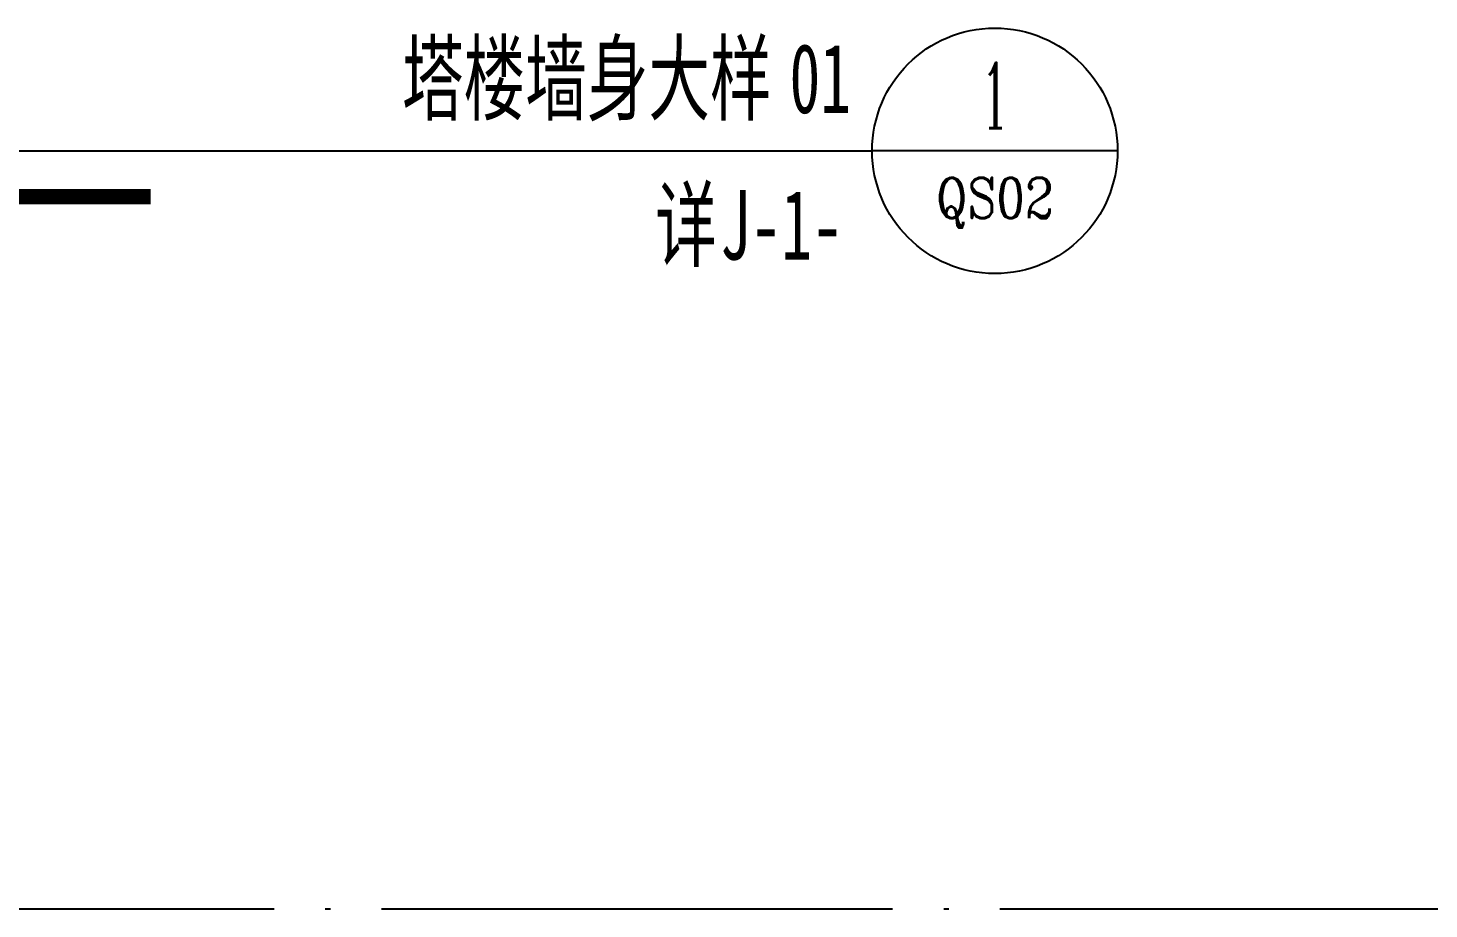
# Model space of a CAD drawing. Header units: millimetres. Extents: x 11476074 to 24729458, y -1239991 to 2813188.
# Drawn here: x 12606994 to 12612476, y 382313 to 385758 of the extents above; entities that cross this region are included whole.
import ezdxf
from ezdxf.enums import TextEntityAlignment as Align

# ---------------------------------------------------------------- set-up
doc = ezdxf.new("R2010")
doc.units = ezdxf.units.MM
doc.header["$LTSCALE"] = 1000
doc.linetypes.add('DOTE', pattern=[2.42, 2, -0.2, 0.02, -0.2])
for name, color, linetype in [('A-ANNO-IDEN', 3, 'Continuous'), ('A-AXIS', 18, 'DOTE'), ('PUB_TEXT', 7, 'Continuous'), ('排水沟', 133, 'Continuous')]:
    doc.layers.add(name, color=color, linetype=linetype)
doc.styles.add('_TCH_LABEL', font='COMPLEX', dxfattribs={"bigfont": 'GBCBIG'})
doc.styles.add('宋体', font='', dxfattribs={"width": 0.65})
doc.styles.get('宋体').set_extended_font_data('SimSun')

# ---------------------------------------------------------------- blocks, each defined once
blk = doc.blocks.new('asdfadsfasdfsd')
at = {"layer": 'A-ANNO-IDEN'}
for p, q in [((50412, 4738.2), (54834.8, 4738.2)), ((54834.8, 4738.2), (57512, 4738.2)), ((58472, 4738.2), (57512, 4738.2))]:
    blk.add_line(p, q, dxfattribs=at)
at = {"layer": 'A-ANNO-IDEN', "const_width": 60}
blk.add_lwpolyline([(50412, 4558.2), (54689, 4558.2)], dxfattribs=at)
at = {"layer": 'A-ANNO-IDEN'}
blk.add_circle((57992, 4738.2), 480, dxfattribs=at)
at = {"layer": 'PUB_TEXT', "style": '宋体', "width": 0.65}
for s, p in [('塔楼墙身大样', (55672.2, 4885.7)), ('01', (57188.7, 4885.7)), ('详', (56663.5, 4312.7)), ('J-1-', (56916.2, 4312.7))]:
    blk.add_text(s, height=271.9, dxfattribs=at).set_placement(p)
at = {"layer": 'PUB_TEXT', "style": '_TCH_LABEL'}
blk.add_text('1', height=257, dxfattribs=at).set_placement((57936.9, 4826.1), (58047.1, 4826.1), align=Align.FIT)
at = {"layer": 'PUB_TEXT', "style": '_TCH_LABEL', "width": 0.807692}
blk.add_text('QS02', height=157.44, dxfattribs=at).set_placement((57761.9, 4475.2), (58222.1, 4475.2), align=Align.FIT)
blk = doc.blocks.new('qlzw')
at = {"layer": 'A-AXIS'}
blk.add_line((12416866.8, 1014189.8), (12486866.8, 1014189.8), dxfattribs=at)

msp = doc.modelspace()

# ---------------------------------------------------------------- block references
msp.add_blockref('asdfadsfasdfsd', (12552784.8, 380539.6))
at = {"layer": '排水沟'}
msp.add_blockref('qlzw', (133430, -631876.5), dxfattribs=at)

doc.saveas('drawing.dxf')
